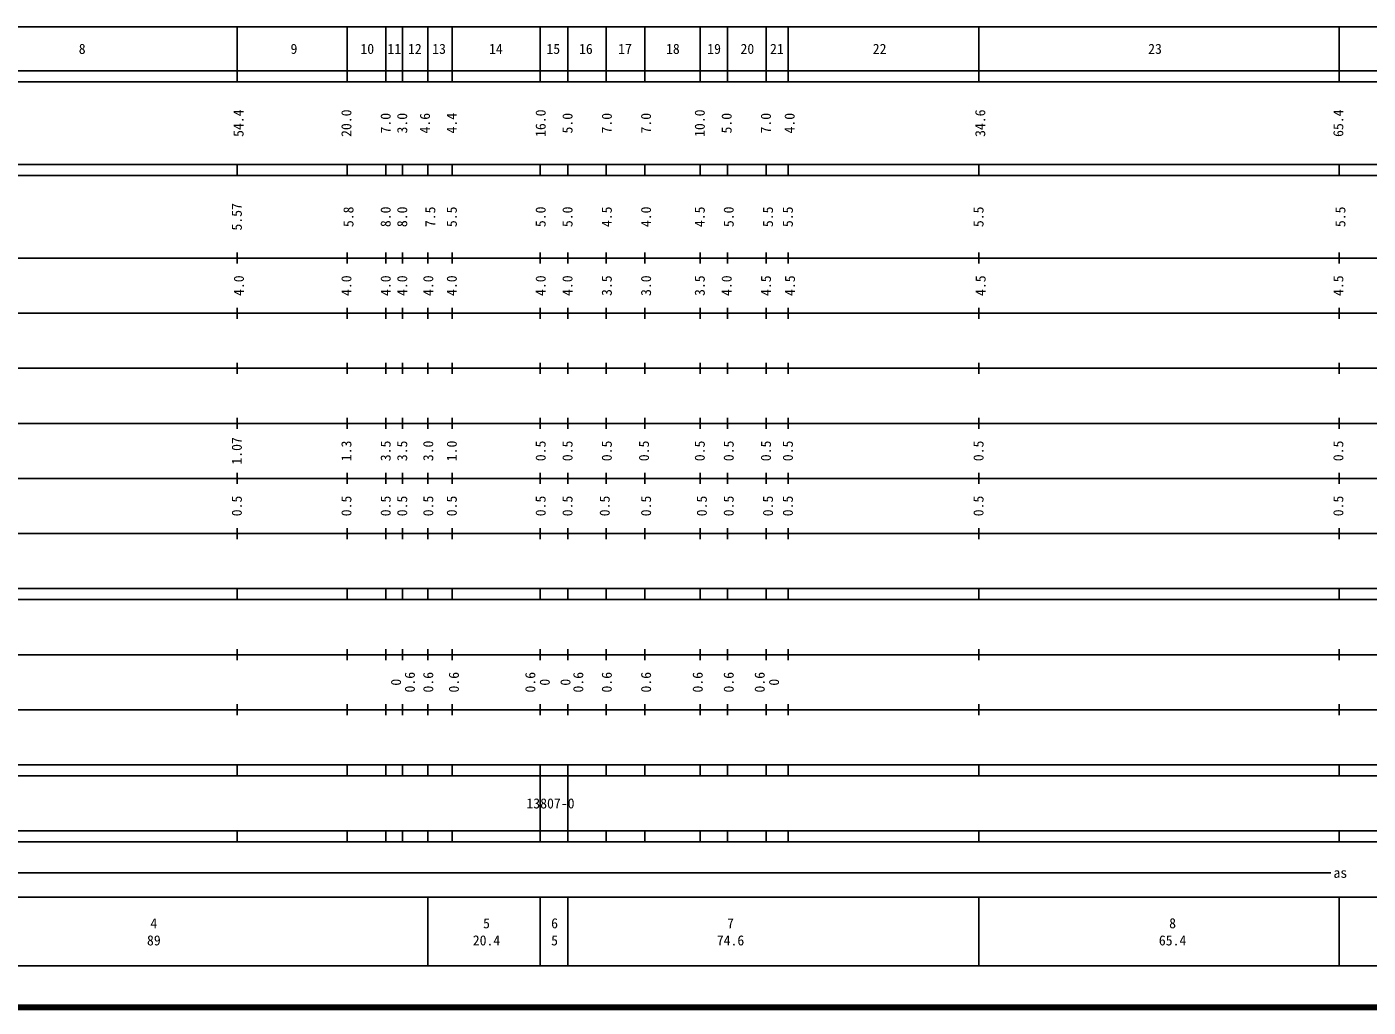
# Model space of a CAD drawing. Units: millimetres on the paper, enlarged 1000 times. Extents: x 40000 to 680000, y 20000 to 380000.
# Drawn here: x 295237 to 538655, y 20000 to 198000 of the extents above; entities that cross this region are included whole.
import ezdxf
from ezdxf.enums import TextEntityAlignment as Align

# ---------------------------------------------------------------- set-up
doc = ezdxf.new("R2010")
doc.units = ezdxf.units.MM
doc.header["$LTSCALE"] = 1000
doc.layers.add('M-TTL', color=2, linetype='Continuous', lineweight=140)
doc.layers.add('M-TTL-BAND', color=7, linetype='Continuous', lineweight=25)
doc.styles.add('ＭＳ ゴシック', font='')
doc.styles.get('ＭＳ ゴシック').set_extended_font_data('MS Gothic')

msp = doc.modelspace()

# ---------------------------------------------------------------- linework, layer by layer
at = {"layer": 'M-TTL'}
msp.add_line((40000, 20000), (680000, 20000), dxfattribs=at)
at = {"layer": 'M-TTL-BAND'}
for p, q in [((68000, 198000), (579000, 198000)), ((333400, 198000), (333400, 188000)), ((353400, 198000), (353400, 188000)), ((360400, 198000), (360400, 188000)), ((363400, 198000), (363400, 188000)), ((368000, 198000), (368000, 188000)), ((372400, 198000), (372400, 188000)), ((388400, 198000), (388400, 188000)), ((393400, 198000), (393400, 188000)), ((400400, 198000), (400400, 188000)), ((407400, 198000), (407400, 188000)), ((417400, 198000), (417400, 188000)), ((422400, 198000), (422400, 188000)), ((429400, 198000), (429400, 188000)), ((433400, 198000), (433400, 188000)), ((468000, 198000), (468000, 188000)), ((533400, 198000), (533400, 188000)), ((40000, 190000), (579000, 190000)), ((40000, 188000), (579000, 188000)), ((40000, 173000), (579000, 173000)), ((333400, 171000), (333400, 173000)), ((353400, 173000), (353400, 171000)), ((360400, 173000), (360400, 171000)), ((363400, 173000), (363400, 171000)), ((368000, 173000), (368000, 171000)), ((372400, 173000), (372400, 171000)), ((388400, 173000), (388400, 171000)), ((393400, 173000), (393400, 171000)), ((400400, 173000), (400400, 171000)), ((407400, 173000), (407400, 171000)), ((417400, 173000), (417400, 171000)), ((422400, 173000), (422400, 171000)), ((429400, 173000), (429400, 171000)), ((433400, 171000), (433400, 173000)), ((468000, 171000), (468000, 173000)), ((533400, 171000), (533400, 173000)), ((40000, 171000), (579000, 171000)), ((40000, 156000), (579000, 156000)), ((333400, 155000), (333400, 157000)), ((353400, 157000), (353400, 155000)), ((360400, 157000), (360400, 155000)), ((363400, 157000), (363400, 155000)), ((368000, 157000), (368000, 155000)), ((372400, 157000), (372400, 155000)), ((388400, 157000), (388400, 155000)), ((393400, 157000), (393400, 155000)), ((400400, 157000), (400400, 155000)), ((407400, 157000), (407400, 155000)), ((417400, 157000), (417400, 155000)), ((422400, 157000), (422400, 155000)), ((429400, 157000), (429400, 155000)), ((433400, 155000), (433400, 157000)), ((468000, 155000), (468000, 157000)), ((533400, 155000), (533400, 157000)), ((333400, 145000), (333400, 147000)), ((353400, 147000), (353400, 145000)), ((360400, 147000), (360400, 145000)), ((363400, 147000), (363400, 145000)), ((368000, 147000), (368000, 145000)), ((372400, 147000), (372400, 145000)), ((388400, 147000), (388400, 145000)), ((393400, 147000), (393400, 145000)), ((400400, 147000), (400400, 145000)), ((407400, 147000), (407400, 145000)), ((417400, 147000), (417400, 145000)), ((422400, 147000), (422400, 145000)), ((429400, 147000), (429400, 145000)), ((433400, 145000), (433400, 147000)), ((468000, 145000), (468000, 147000)), ((533400, 145000), (533400, 147000)), ((46000, 146000), (579000, 146000)), ((333400, 135000), (333400, 137000)), ((353400, 137000), (353400, 135000)), ((360400, 137000), (360400, 135000)), ((363400, 137000), (363400, 135000)), ((368000, 137000), (368000, 135000)), ((372400, 137000), (372400, 135000)), ((388400, 137000), (388400, 135000)), ((393400, 137000), (393400, 135000)), ((400400, 137000), (400400, 135000)), ((407400, 137000), (407400, 135000)), ((417400, 137000), (417400, 135000)), ((422400, 137000), (422400, 135000)), ((429400, 137000), (429400, 135000)), ((433400, 135000), (433400, 137000)), ((468000, 135000), (468000, 137000)), ((533400, 135000), (533400, 137000)), ((52000, 136000), (579000, 136000)), ((333400, 125000), (333400, 127000)), ((353400, 127000), (353400, 125000)), ((360400, 127000), (360400, 125000)), ((363400, 127000), (363400, 125000)), ((368000, 127000), (368000, 125000)), ((372400, 127000), (372400, 125000)), ((388400, 127000), (388400, 125000)), ((393400, 127000), (393400, 125000)), ((400400, 127000), (400400, 125000)), ((407400, 127000), (407400, 125000)), ((417400, 127000), (417400, 125000)), ((422400, 127000), (422400, 125000)), ((429400, 127000), (429400, 125000)), ((433400, 125000), (433400, 127000)), ((468000, 125000), (468000, 127000)), ((533400, 125000), (533400, 127000)), ((46000, 126000), (579000, 126000)), ((333400, 115000), (333400, 117000)), ((353400, 117000), (353400, 115000)), ((360400, 117000), (360400, 115000)), ((363400, 117000), (363400, 115000)), ((368000, 117000), (368000, 115000)), ((372400, 117000), (372400, 115000)), ((388400, 117000), (388400, 115000)), ((393400, 117000), (393400, 115000)), ((400400, 117000), (400400, 115000)), ((407400, 117000), (407400, 115000)), ((417400, 117000), (417400, 115000)), ((422400, 117000), (422400, 115000)), ((429400, 117000), (429400, 115000)), ((433400, 115000), (433400, 117000)), ((468000, 115000), (468000, 117000)), ((533400, 115000), (533400, 117000)), ((52000, 116000), (579000, 116000)), ((46000, 106000), (579000, 106000)), ((333400, 105000), (333400, 107000)), ((353400, 107000), (353400, 105000)), ((360400, 107000), (360400, 105000)), ((363400, 107000), (363400, 105000)), ((368000, 107000), (368000, 105000)), ((372400, 107000), (372400, 105000)), ((388400, 107000), (388400, 105000)), ((393400, 107000), (393400, 105000)), ((400400, 107000), (400400, 105000)), ((407400, 107000), (407400, 105000)), ((417400, 107000), (417400, 105000)), ((422400, 107000), (422400, 105000)), ((429400, 107000), (429400, 105000)), ((433400, 105000), (433400, 107000)), ((468000, 105000), (468000, 107000)), ((533400, 105000), (533400, 107000)), ((40000, 96000), (579000, 96000)), ((333400, 94000), (333400, 96000)), ((353400, 96000), (353400, 94000)), ((360400, 96000), (360400, 94000)), ((363400, 96000), (363400, 94000)), ((368000, 96000), (368000, 94000)), ((372400, 96000), (372400, 94000)), ((388400, 96000), (388400, 94000)), ((393400, 96000), (393400, 94000)), ((400400, 96000), (400400, 94000)), ((407400, 96000), (407400, 94000)), ((417400, 96000), (417400, 94000)), ((422400, 96000), (422400, 94000)), ((429400, 96000), (429400, 94000)), ((433400, 94000), (433400, 96000)), ((468000, 94000), (468000, 96000)), ((533400, 94000), (533400, 96000)), ((40000, 94000), (579000, 94000)), ((49000, 84000), (579000, 84000)), ((333400, 83000), (333400, 85000)), ((353400, 85000), (353400, 83000)), ((360400, 85000), (360400, 83000)), ((363400, 85000), (363400, 83000)), ((368000, 85000), (368000, 83000)), ((372400, 85000), (372400, 83000)), ((388400, 85000), (388400, 83000)), ((393400, 85000), (393400, 83000)), ((400400, 85000), (400400, 83000)), ((407400, 85000), (407400, 83000)), ((417400, 85000), (417400, 83000)), ((422400, 85000), (422400, 83000)), ((429400, 85000), (429400, 83000)), ((433400, 83000), (433400, 85000)), ((468000, 83000), (468000, 85000)), ((533400, 83000), (533400, 85000)), ((40000, 74000), (579000, 74000)), ((333400, 73000), (333400, 75000)), ((353400, 75000), (353400, 73000)), ((360400, 75000), (360400, 73000)), ((363400, 75000), (363400, 73000)), ((368000, 75000), (368000, 73000)), ((372400, 75000), (372400, 73000)), ((388400, 75000), (388400, 73000)), ((393400, 75000), (393400, 73000)), ((400400, 75000), (400400, 73000)), ((407400, 75000), (407400, 73000)), ((417400, 75000), (417400, 73000)), ((422400, 75000), (422400, 73000)), ((429400, 75000), (429400, 73000)), ((433400, 73000), (433400, 75000)), ((468000, 73000), (468000, 75000)), ((533400, 73000), (533400, 75000)), ((40000, 64000), (579000, 64000)), ((333400, 62000), (333400, 64000)), ((353400, 64000), (353400, 62000)), ((360400, 64000), (360400, 62000)), ((363400, 64000), (363400, 62000)), ((368000, 64000), (368000, 62000)), ((372400, 64000), (372400, 62000)), ((388400, 64000), (388400, 52000)), ((393400, 64000), (393400, 52000)), ((400400, 64000), (400400, 62000)), ((407400, 64000), (407400, 62000)), ((417400, 64000), (417400, 62000)), ((422400, 64000), (422400, 62000)), ((429400, 64000), (429400, 62000)), ((433400, 62000), (433400, 64000)), ((468000, 62000), (468000, 64000)), ((533400, 62000), (533400, 64000)), ((40000, 62000), (579000, 62000)), ((40000, 52000), (579000, 52000)), ((333400, 50000), (333400, 52000)), ((353400, 52000), (353400, 50000)), ((360400, 52000), (360400, 50000)), ((363400, 52000), (363400, 50000)), ((368000, 52000), (368000, 50000)), ((372400, 52000), (372400, 50000)), ((388400, 52000), (388400, 50000)), ((393400, 52000), (393400, 50000)), ((400400, 52000), (400400, 50000)), ((407400, 52000), (407400, 50000)), ((417400, 52000), (417400, 50000)), ((422400, 52000), (422400, 50000)), ((429400, 52000), (429400, 50000)), ((433400, 50000), (433400, 52000)), ((468000, 50000), (468000, 52000)), ((533400, 50000), (533400, 52000)), ((40000, 50000), (579000, 50000)), ((283500, 44406), (531874, 44406)), ((40000, 40000), (579000, 40000)), ((368000, 40000), (368000, 27500)), ((388400, 40000), (388400, 27500)), ((393400, 40000), (393400, 27500)), ((468000, 40000), (468000, 27500)), ((533400, 40000), (533400, 27500)), ((68000, 27500), (579000, 27500))]:
    msp.add_line(p, q, dxfattribs=at)

# ---------------------------------------------------------------- texts
at = {"layer": 'M-TTL-BAND', "style": 'ＭＳ ゴシック'}
for s, p in [('8', (305281, 194000)), ('9', (343714, 194000)), ('10', (357017, 194000)), ('11', (361930, 194000)), ('12', (365648, 194000)), ('13', (370051, 194000)), ('14', (380357, 194000)), ('15', (390774, 194000)), ('16', (396690, 194000)), ('17', (403794, 194000)), ('18', (412475, 194000)), ('19', (419957, 194000)), ('20', (425995, 194000)), ('21', (431361, 194000)), ('22', (449999, 194000)), ('23', (499973, 194000)), ('13807-0', (390266, 57000)), ('as', (533601, 44406)), ('4', (318288, 35238)), ('5', (378658, 35238)), ('6', (391007, 35238)), ('7', (422938, 35238)), ('8', (503162, 35238)), ('89', (318288, 32131)), ('20.4', (378658, 32131)), ('5', (391007, 32131)), ('74.6', (422938, 32131)), ('65.4', (503162, 32131))]:
    msp.add_text(s, height=1833, dxfattribs=at).set_placement(p, align=Align.MIDDLE_CENTER)
for s, p in [('54.4', (333648, 180500)), ('20.0', (353221, 180500)), ('16.0', (388472, 180500)), ('10.0', (417348, 180500)), ('34.6', (468248, 180500)), ('65.4', (533228, 180500)), ('7.0', (360346, 180500)), ('3.0', (363347, 180500)), ('4.6', (367472, 180500)), ('4.4', (372347, 180500)), ('5.0', (393348, 180500)), ('7.0', (400473, 180500)), ('7.0', (407598, 180500)), ('5.0', (422224, 180500)), ('7.0', (429349, 180500)), ('4.0', (433648, 180500)), ('5.57', (333335, 163500)), ('5.8', (353596, 163500)), ('8.0', (360346, 163500)), ('8.0', (363347, 163500)), ('7.5', (368447, 163500)), ('5.5', (372347, 163500)), ('5.0', (388472, 163500)), ('5.0', (393348, 163500)), ('4.5', (400473, 163500)), ('4.0', (407598, 163500)), ('4.5', (417348, 163500)), ('5.0', (422599, 163500)), ('5.5', (429724, 163500)), ('5.5', (433335, 163500)), ('5.5', (467935, 163500)), ('5.5', (533603, 163500)), ('4.0', (333710, 151000)), ('4.0', (353221, 151000)), ('4.0', (360346, 151000)), ('4.0', (363347, 151000)), ('4.0', (368072, 151000)), ('4.0', (372347, 151000)), ('4.0', (388472, 151000)), ('4.0', (393348, 151000)), ('3.5', (400473, 151000)), ('3.0', (407598, 151000)), ('3.5', (417348, 151000)), ('4.0', (422224, 151000)), ('4.5', (429349, 151000)), ('4.5', (433710, 151000)), ('4.5', (468310, 151000)), ('4.5', (533228, 151000)), ('1.07', (333335, 121000)), ('1.3', (353221, 121000)), ('3.5', (360346, 121000)), ('3.5', (363347, 121000)), ('3.0', (368072, 121000)), ('1.0', (372347, 121000)), ('0.5', (388472, 121000)), ('0.5', (393348, 121000)), ('0.5', (400473, 121000)), ('0.5', (407223, 121000)), ('0.5', (417348, 121000)), ('0.5', (422599, 121000)), ('0.5', (429349, 121000)), ('0.5', (433335, 121000)), ('0.5', (467935, 121000)), ('0.5', (533228, 121000)), ('0.5', (333335, 111000)), ('0.5', (353221, 111000)), ('0.5', (360346, 111000)), ('0.5', (363347, 111000)), ('0.5', (368072, 111000)), ('0.5', (372347, 111000)), ('0.5', (388472, 111000)), ('0.5', (393348, 111000)), ('0.5', (400098, 111000)), ('0.5', (407598, 111000)), ('0.5', (417724, 111000)), ('0.5', (422599, 111000)), ('0.5', (429724, 111000)), ('0.5', (433335, 111000)), ('0.5', (467935, 111000)), ('0.5', (533228, 111000)), ('0.6', (364733, 79007)), ('0.6', (368072, 79000)), ('0.6', (372722, 79000)), ('0.6', (386597, 79000)), ('0.6', (395296, 79000)), ('0.6', (400473, 79000)), ('0.6', (407598, 79000)), ('0.6', (416973, 79000)), ('0.6', (422599, 79000)), ('0.6', (428224, 79000)), ('0', (362221, 79000)), ('0', (389222, 79000)), ('0', (392973, 79000)), ('0', (430822, 79000))]:
    msp.add_text(s, height=1833, rotation=90, dxfattribs=at).set_placement(p, align=Align.MIDDLE_CENTER)

doc.saveas('drawing.dxf')
